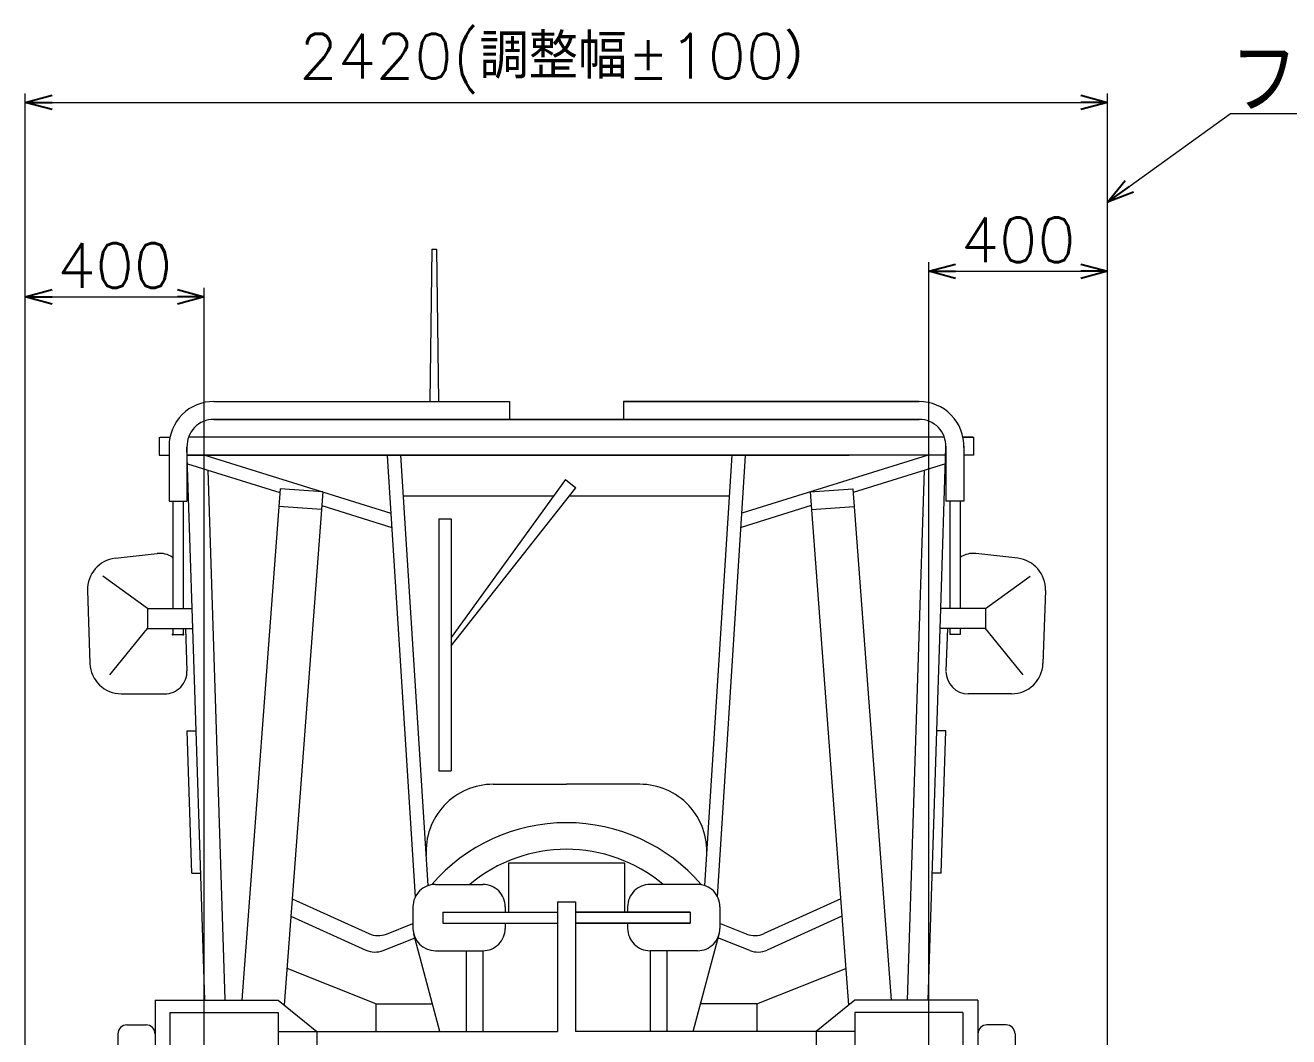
# Model space of a CAD drawing. Header units: millimetres. Extents: x -7970 to 6845, y -11075 to 1978.
# Drawn here: x -7927 to -5102, y -284 to 1978 of the extents above; entities that cross this region are included whole.
import ezdxf
from ezdxf.enums import TextEntityAlignment as Align

# ---------------------------------------------------------------- set-up
doc = ezdxf.new("R2010")
doc.units = ezdxf.units.MM
doc.header["$LTSCALE"] = 5
doc.header["$PDSIZE"] = 1
doc.layers.add('Layer0016', color=7, linetype='Continuous')
doc.layers.add('VIEW_F', color=7, linetype='Continuous')
doc.styles.add('dcStyle0', font='txt.shx', dxfattribs={"bigfont": 'bigfont'})
doc.dimstyles.new('dc_Rotated', dxfattribs={"dimtxt": 100, "dimasz": 60.000038, "dimexe": 20, "dimexo": 20, "dimgap": 20, "dimtad": 3, "dimdec": 1, "dimdsep": 46, "dimtxsty": 'dcStyle0', "dimblk1": 'OPEN30', "dimblk2": 'OPEN30', "dimsah": 1, "dimcen": 0.09, "dimclrd": 7, "dimclre": 7, "dimclrt": 2, "dimadec": 0, "dimazin": 2, "dimtfac": 1, "dimtdec": 4, "dimtmove": 0, "dimatfit": 3, "dimfxl": 1, "dimarcsym": 1})

# ---------------------------------------------------------------- blocks, each defined once
blk = doc.blocks.new('_Open30')
at = {"color": 0, "linetype": 'ByBlock', "lineweight": -2}
for p, q in [((-1, 0.267949), (0, 0)), ((0, 0), (-1, -0.267949)), ((0, 0), (-1, 0))]:
    blk.add_line(p, q, dxfattribs=at)
blk = doc.blocks.new('*D4')
at = {"color": 7, "linetype": 'Continuous', "lineweight": 13}
for p, q in [((-7926.6, -381.3), (-7926.6, 1825.5)), ((-5506.6, -381.3), (-5506.6, 1825.5)), ((-7926.6, 1805.5), (-5506.6, 1805.5))]:
    blk.add_line(p, q, dxfattribs=at)
at = {"color": 7, "xscale": 60.00005615230571, "yscale": 59.99978736447287}
for p, rotation in [((-7926.6, 1805.5), 180), ((-5506.6, 1805.5), 360)]:
    blk.add_blockref('_Open30', p, dxfattribs=dict(at, rotation=rotation))
at = {"color": 2, "insert": (-6716.6, 1825.5), "char_height": 100, "attachment_point": 8, "style": 'dcStyle0'}
blk.add_mtext('\\T1.00;2420(調整幅±100）', dxfattribs=at)
blk = doc.blocks.new('*D217')
at = {"layer": 'Layer0016', "color": 7, "linetype": 'Continuous', "lineweight": 13}
for p, q in [((-5906.6, -381.3), (-5906.6, 1448)), ((-5506.6, -381.3), (-5506.6, 1448)), ((-5906.6, 1428), (-5506.6, 1428))]:
    blk.add_line(p, q, dxfattribs=at)
at = {"layer": 'Layer0016', "color": 7, "xscale": 60.00005615230571, "yscale": 59.99978736447287}
for p, rotation in [((-5906.6, 1428), 180), ((-5506.6, 1428), 360)]:
    blk.add_blockref('_Open30', p, dxfattribs=dict(at, rotation=rotation))
at = {"layer": 'Layer0016', "color": 2, "insert": (-5706.6, 1448), "char_height": 100, "attachment_point": 8, "style": 'dcStyle0'}
blk.add_mtext('\\T1.00;400', dxfattribs=at)
blk = doc.blocks.new('*D221')
at = {"layer": 'Layer0016', "color": 7, "linetype": 'Continuous', "lineweight": 13}
for p, q in [((-7926.6, -361.3), (-7926.6, 1390.7)), ((-7526.6, -381.3), (-7526.6, 1390.7)), ((-7926.6, 1370.7), (-7526.6, 1370.7))]:
    blk.add_line(p, q, dxfattribs=at)
at = {"layer": 'Layer0016', "color": 7, "xscale": 60.00005615230571, "yscale": 59.99978736447287}
for p, rotation in [((-7926.6, 1370.7), 180), ((-7526.6, 1370.7), 360)]:
    blk.add_blockref('_Open30', p, dxfattribs=dict(at, rotation=rotation))
at = {"layer": 'Layer0016', "color": 7, "insert": (-7726.6, 1390.7), "char_height": 100, "attachment_point": 8, "style": 'dcStyle0'}
blk.add_mtext('\\T1.00;400', dxfattribs=at)
blk = doc.blocks.new('DC_GROUP_ＤＸＦ２５_216')
at = {"layer": 'Layer0016', "color": 7, "linetype": 'Continuous', "lineweight": 13}
for p, q in [((-5506.6, 1582.5), (-5231.6, 1780.6)), ((-5231.6, 1780.6), (-4481.6, 1780.6))]:
    blk.add_line(p, q, dxfattribs=at)
at = {"layer": 'Layer0016', "color": 7, "xscale": 60.00005615230571, "yscale": 59.99978736447287, "rotation": 215.7687903981651}
blk.add_blockref('_Open30', (-5506.6, 1582.5), dxfattribs=at)
at = {"layer": 'Layer0016', "color": 7, "style": 'dcStyle0', "width": 1.206897}
blk.add_text('フエンダ幅', height=150, dxfattribs=at).set_placement((-5231.6, 1780.6), (-4481.6, 1780.6), align=Align.FIT)

msp = doc.modelspace()

# ---------------------------------------------------------------- linework, layer by layer
at = {"layer": 'VIEW_F', "color": 7, "linetype": 'Continuous', "lineweight": 18}
for p, q in [((-7017.329, 1477.485), (-7022.267, 1136.742)), ((-7017.329, 1477.485), (-7007.329, 1477.485)), ((-7007.329, 1477.485), (-7002.39, 1136.742)), ((-7505.045, 1136.742), (-6843.844, 1136.742)), ((-6843.844, 1136.742), (-6843.844, 1096.742)), ((-6589.331, 1136.742), (-6589.331, 1096.742)), ((-5928.13, 1136.742), (-6589.331, 1136.742)), ((-6589.331, 1136.742), (-5928.13, 1136.742)), ((-7505.045, 1096.742), (-5928.13, 1096.742)), ((-5928.13, 1096.742), (-7505.045, 1096.742)), ((-7626.896, 1056.742), (-7626.896, 1016.742)), ((-7625.569, 1056.742), (-7603.025, 1056.742)), ((-5871.562, 1056.742), (-7561.614, 1056.742)), ((-5807.606, 1056.742), (-5830.15, 1056.742)), ((-5830.15, 1056.742), (-5806.279, 1056.742)), ((-5806.279, 1056.742), (-5806.279, 1016.742)), ((-7605.045, 1036.742), (-7605.045, 913.703)), ((-7565.045, 1036.742), (-7565.045, 913.703)), ((-7552.025, 629.272), (-7565.014, 1034.821)), ((-5879.734, 673.473), (-5868.161, 1034.821)), ((-5868.13, 1036.742), (-5868.13, 913.703)), ((-5828.13, 1036.742), (-5828.13, 913.703)), ((-7626.896, 1016.742), (-7604.456, 1016.742)), ((-5868.74, 1016.742), (-7564.435, 1016.742)), ((-7564.435, 1016.742), (-6084.172, 1016.742)), ((-7563.812, 997.284), (-7357.238, 932.927)), ((-7525.408, 1016.742), (-7108.933, 886.991)), ((-7054.401, 29.352), (-7117.062, 1014.838)), ((-7025.92, 54.186), (-7087.123, 1016.742)), ((-6407.256, 54.186), (-6346.053, 1016.742)), ((-6378.774, 29.352), (-6316.113, 1014.838)), ((-5907.767, 1016.742), (-6324.242, 886.991)), ((-5869.363, 997.284), (-6075.937, 932.927)), ((-5806.279, 1016.742), (-5828.719, 1016.742)), ((-7479.422, -200.591), (-7517.325, 982.801)), ((-6718.569, 962.39), (-6974.41, 609.218)), ((-6718.569, 962.39), (-6695.633, 943.357)), ((-5953.8, -202.064), (-5915.851, 982.801)), ((-7356.588, 941.605), (-7442.222, -202.064)), ((-7261.585, 934.492), (-7356.588, 941.605)), ((-7261.585, 934.492), (-7347.517, -213.155)), ((-6974.41, 590.15), (-6695.633, 943.357)), ((-6171.59, 934.492), (-6076.587, 941.605)), ((-6171.59, 934.492), (-6085.658, -213.155)), ((-6076.587, 941.605), (-5990.954, -202.064)), ((-7605.045, 913.703), (-7565.045, 913.703)), ((-7596.608, 913.703), (-7596.608, 673.473)), ((-7573.482, 913.703), (-7573.482, 673.473)), ((-7081.319, 925.46), (-6745.321, 925.46)), ((-6709.758, 925.46), (-6351.857, 925.46)), ((-5828.13, 913.703), (-5868.13, 913.703)), ((-5859.693, 913.703), (-5859.693, 673.473)), ((-5836.567, 913.703), (-5836.567, 673.473)), ((-7264.537, 895.067), (-7359.54, 902.18)), ((-7263.88, 903.842), (-7106.895, 854.934)), ((-6169.295, 903.842), (-6326.28, 854.934)), ((-6168.638, 895.067), (-6073.635, 902.18)), ((-7001.743, 874.631), (-6974.41, 874.631)), ((-7001.743, 874.631), (-7001.743, 310.879)), ((-6974.41, 874.631), (-6974.41, 310.879)), ((-7725.442, 785.986), (-7631.644, 796.823)), ((-5707.733, 785.986), (-5801.531, 796.823)), ((-7653.344, 673.473), (-7753.445, 746.274)), ((-5779.831, 673.473), (-5679.73, 746.274)), ((-7787.369, 714.11), (-7781.905, 550.688)), ((-5645.806, 714.11), (-5651.27, 550.688)), ((-7653.344, 673.473), (-7553.441, 673.473)), ((-7653.344, 673.473), (-7653.344, 629.272)), ((-5888.493, 400.009), (-5879.734, 673.473)), ((-5779.831, 673.473), (-5879.734, 673.473)), ((-5779.831, 673.473), (-5779.831, 629.272)), ((-7737.845, 525.271), (-7653.344, 629.272)), ((-7653.344, 629.272), (-7552.025, 629.272)), ((-7596.608, 629.272), (-7596.608, 615.686)), ((-7573.482, 629.272), (-7573.482, 615.686)), ((-7568.179, 629.272), (-7565.017, 534.697)), ((-7544.682, 400.009), (-7552.025, 629.272)), ((-5779.831, 629.272), (-5881.15, 629.272)), ((-5864.996, 629.272), (-5868.158, 534.697)), ((-5859.693, 629.272), (-5859.693, 615.686)), ((-5836.567, 629.272), (-5836.567, 615.686)), ((-5695.33, 525.271), (-5779.831, 629.272)), ((-7596.608, 615.686), (-7573.482, 615.686)), ((-5836.567, 615.686), (-5859.693, 615.686)), ((-7711.944, 483.027), (-7614.989, 483.027)), ((-5721.231, 483.027), (-5818.186, 483.027)), ((-7554.378, 81.896), (-7564.566, 400.009)), ((-7564.566, 400.009), (-7544.682, 400.009)), ((-7525.399, -202.064), (-7544.682, 400.009)), ((-5907.776, -202.064), (-5888.493, 400.009)), ((-5868.609, 400.009), (-5888.493, 400.009)), ((-5878.797, 81.896), (-5868.609, 400.009)), ((-7001.743, 310.879), (-6974.41, 310.879)), ((-6880.487, 280.78), (-6716.588, 280.78)), ((-6552.688, 280.78), (-6716.588, 280.78)), ((-6846.04, 104.879), (-6846.04, -5.14)), ((-6846.04, 104.879), (-6587.136, 104.879)), ((-6587.136, 104.879), (-6587.136, -5.14)), ((-7554.378, 81.896), (-7534.505, 82.264)), ((-7009.737, 56.877), (-6903.406, 56.877)), ((-6423.438, 56.877), (-6529.769, 56.877)), ((-5878.797, 81.896), (-5898.67, 82.264)), ((-7329.703, 24.757), (-7158.305, -53.151)), ((-7059.737, 6.877), (-7059.737, -41.367)), ((-6853.406, 6.877), (-6853.406, -5.14)), ((-6736.588, 18.028), (-6696.588, 18.028)), ((-6736.588, 18.028), (-6736.588, -272.161)), ((-6696.588, 18.028), (-6696.588, -272.161)), ((-6579.769, 6.877), (-6579.769, -5.14)), ((-6373.438, 6.877), (-6373.438, -41.367)), ((-6103.472, 24.757), (-6274.87, -53.151)), ((-7332.591, -13.813), (-7165.23, -89.887)), ((-6993.032, -5.14), (-6993.032, -29.594)), ((-6993.032, -5.14), (-6736.588, -5.14)), ((-6440.143, -5.14), (-6696.588, -5.14)), ((-6696.588, -5.14), (-6440.143, -5.14)), ((-6440.143, -5.14), (-6440.143, -29.594)), ((-6100.584, -13.813), (-6267.945, -89.887)), ((-7119.325, -54.167), (-7059.737, -30.747)), ((-6999.884, -272.161), (-7058.046, -54.261)), ((-6993.032, -29.594), (-6736.588, -29.594)), ((-6853.406, -29.594), (-6853.406, -41.367)), ((-6440.143, -29.594), (-6696.588, -29.594)), ((-6696.588, -29.594), (-6440.143, -29.594)), ((-6579.769, -29.594), (-6579.769, -41.367)), ((-6433.291, -272.161), (-6375.129, -54.261)), ((-6313.85, -54.167), (-6373.438, -30.747)), ((-7126.25, -90.903), (-7054.885, -62.853)), ((-6306.926, -90.903), (-6378.29, -62.853)), ((-7009.737, -91.367), (-6903.406, -91.367)), ((-6940.74, -91.367), (-6940.74, -272.161)), ((-6903.406, -91.367), (-6903.406, -272.161)), ((-6529.769, -91.367), (-6529.769, -272.161)), ((-6423.438, -91.367), (-6529.769, -91.367)), ((-6492.435, -91.367), (-6492.435, -272.161)), ((-7142.565, -210.082), (-7341.391, -131.339)), ((-6290.61, -210.082), (-6091.784, -131.339)), ((-7636.487, -202.064), (-7361.235, -202.064)), ((-7636.487, -202.064), (-7636.487, -399.877)), ((-7361.235, -202.064), (-7274.534, -272.161)), ((-7142.565, -210.082), (-7142.565, -272.161)), ((-7142.565, -210.082), (-7016.454, -210.082)), ((-6290.61, -210.082), (-6416.721, -210.082)), ((-6290.61, -210.082), (-6290.61, -272.161)), ((-6071.94, -202.064), (-6158.641, -272.161)), ((-5796.689, -202.064), (-6071.94, -202.064)), ((-5796.689, -202.064), (-5796.689, -399.877)), ((-7603.099, -229.452), (-7361.235, -229.452)), ((-7603.099, -229.452), (-7603.099, -369.849)), ((-7361.235, -229.452), (-7361.235, -369.849)), ((-5830.076, -229.452), (-6071.94, -229.452)), ((-6071.94, -229.452), (-6071.94, -369.849)), ((-5830.076, -229.452), (-5830.076, -369.849)), ((-7719.429, -277.238), (-7719.429, -327.373)), ((-7699.429, -257.238), (-7656.487, -257.238)), ((-7361.235, -272.161), (-6736.588, -272.161)), ((-7274.534, -272.161), (-7274.534, -333.61)), ((-6071.94, -272.161), (-6696.588, -272.161)), ((-6158.641, -272.161), (-6158.641, -333.61)), ((-5733.746, -257.238), (-5776.689, -257.238)), ((-5713.746, -277.238), (-5713.746, -327.373))]:
    msp.add_line(p, q, dxfattribs=at)
for centre, radius, start, end in [((-7505.045, 1036.742), 100, 90.000003, 180.000005), ((-5928.13, 1036.742), 100, 358.165531, 90.000003), ((-7505.045, 1036.742), 60, 90.000003, 181.834471), ((-5928.13, 1036.742), 60, 358.165531, 90.000003), ((-7625.906, 747.154), 50, 54.865861, 96.590595), ((-5807.27, 747.154), 50, 83.409403, 125.134134), ((-7717.408, 716.449), 70, 96.590609, 181.914958), ((-5715.767, 716.449), 70, 358.085049, 83.409389), ((-7711.944, 553.027), 70, 181.914948, 269.999997), ((-5721.231, 553.027), 70, 269.999997, 358.085049), ((-7614.989, 533.027), 50, 269.999997, 1.914951), ((-5818.186, 533.027), 50, 180.047082, 269.999997), ((-6880.487, 130.78), 150, 90.000003, 183.638187), ((-6552.688, 130.78), 150, 356.361814, 90.000003), ((-6716.588, -202.064), 396.933, 40.719272, 139.280726), ((-6716.588, -202.064), 337.393, 50.127643, 129.872359), ((-7009.737, 6.877), 50, 90.000003, 180.000005), ((-6903.406, 6.877), 50, 0, 90.000003), ((-6529.769, 6.877), 50, 90.000003, 180.000005), ((-6423.438, 6.877), 50, 0, 90.000003), ((-7137.615, -7.633), 50, 245.556048, 291.457044), ((-7009.737, -41.367), 50, 180.000005, 270.000001), ((-6903.406, -41.367), 50, 269.999997, 0), ((-6529.769, -41.367), 50, 179.999995, 269.999997), ((-6423.438, -41.367), 50, 269.999997, 0), ((-6295.56, -7.633), 50, 248.542958, 294.443954), ((-7144.54, -44.368), 50, 245.556048, 291.457044), ((-6288.635, -44.368), 50, 248.542958, 294.443954), ((-7699.429, -277.238), 20, 90.000003, 180.000005), ((-7656.487, -277.238), 20, 0, 90.000003), ((-5776.689, -277.238), 20, 90.000003, 180.000005), ((-5733.746, -277.238), 20, 0, 90.000003)]:
    msp.add_arc(centre, radius, start, end, dxfattribs=at)
at = {"layer": 'VIEW_F', "color": 7, "linetype": 'Continuous'}
for p in [(-7596.608, 615.686), (-7573.482, 615.686)]:
    msp.add_point(p, dxfattribs=at)

# ---------------------------------------------------------------- block references
at = {"layer": 'Layer0016', "linetype": 'Continuous'}
msp.add_blockref('DC_GROUP_ＤＸＦ２５_216', (0, 0), dxfattribs=at)

# ---------------------------------------------------------------- dimensions: what is measured, and where the dimension line sits
at = {"linetype": 'Continuous', "lineweight": 13}
dim = msp.add_linear_dim(base=(-5506.588, 1805.53), p1=(-7926.588, -401.302), p2=(-5506.588, -401.302), text='<>(調整幅±100）', dimstyle='dc_Rotated', override={"dimtxt": 100, "dimasz": 60.000038, "dimexe": 20, "dimexo": 20, "dimgap": 20, "dimtad": 3, "dimtih": 0, "dimtoh": 0, "dimdec": 1, "dimlfac": 1, "dimzin": 8, "dimtxsty": 'dcStyle0', "dimblk1": 'Open30', "dimblk2": 'Open30', "dimsah": 1, "dimclrd": 7, "dimclre": 7, "dimclrt": 2, "dimazin": 2, "dimtofl": 1, "dimtolj": 0, "dimtzin": 8, "dimarcsym": 1}, dxfattribs=at)
dim.commit()
dim.dimension.update_dxf_attribs({"geometry": '*D4', "text_midpoint": (-6716.588, 1805.53), "dimtype": 160})
at = {"layer": 'Layer0016', "linetype": 'Continuous', "lineweight": 13}
for base, p1, p2, override, picture, middle in [((-5506.588, 1428.012), (-5906.588, -401.302), (-5506.588, -401.302), {"dimtxt": 100, "dimasz": 60.000038, "dimexe": 20, "dimexo": 20, "dimgap": 20, "dimtad": 3, "dimtih": 0, "dimtoh": 0, "dimdec": 1, "dimlfac": 1, "dimzin": 8, "dimtxsty": 'dcStyle0', "dimblk1": 'Open30', "dimblk2": 'Open30', "dimsah": 1, "dimclrd": 7, "dimclre": 7, "dimclrt": 2, "dimazin": 2, "dimtofl": 1, "dimtolj": 0, "dimtzin": 8, "dimarcsym": 1}, '*D217', (-5706.588, 1428.012)), ((-7526.588, 1370.715), (-7926.588, -381.302), (-7526.588, -401.302), {"dimtxt": 100, "dimasz": 60.000038, "dimexe": 20, "dimexo": 20, "dimgap": 20, "dimtad": 3, "dimtih": 0, "dimtoh": 0, "dimdec": 2, "dimlfac": 1, "dimzin": 8, "dimtxsty": 'dcStyle0', "dimblk1": 'Open30', "dimblk2": 'Open30', "dimsah": 1, "dimclrd": 7, "dimclre": 7, "dimclrt": 7, "dimazin": 2, "dimtofl": 1, "dimtolj": 0, "dimtzin": 8, "dimarcsym": 1}, '*D221', (-7726.588, 1370.715))]:
    dim = msp.add_linear_dim(base=base, p1=p1, p2=p2, dimstyle='dc_Rotated', override=override, dxfattribs=at)
    dim.commit()
    dim.dimension.update_dxf_attribs({"geometry": picture, "text_midpoint": middle, "dimtype": 160})

doc.saveas('drawing.dxf')
